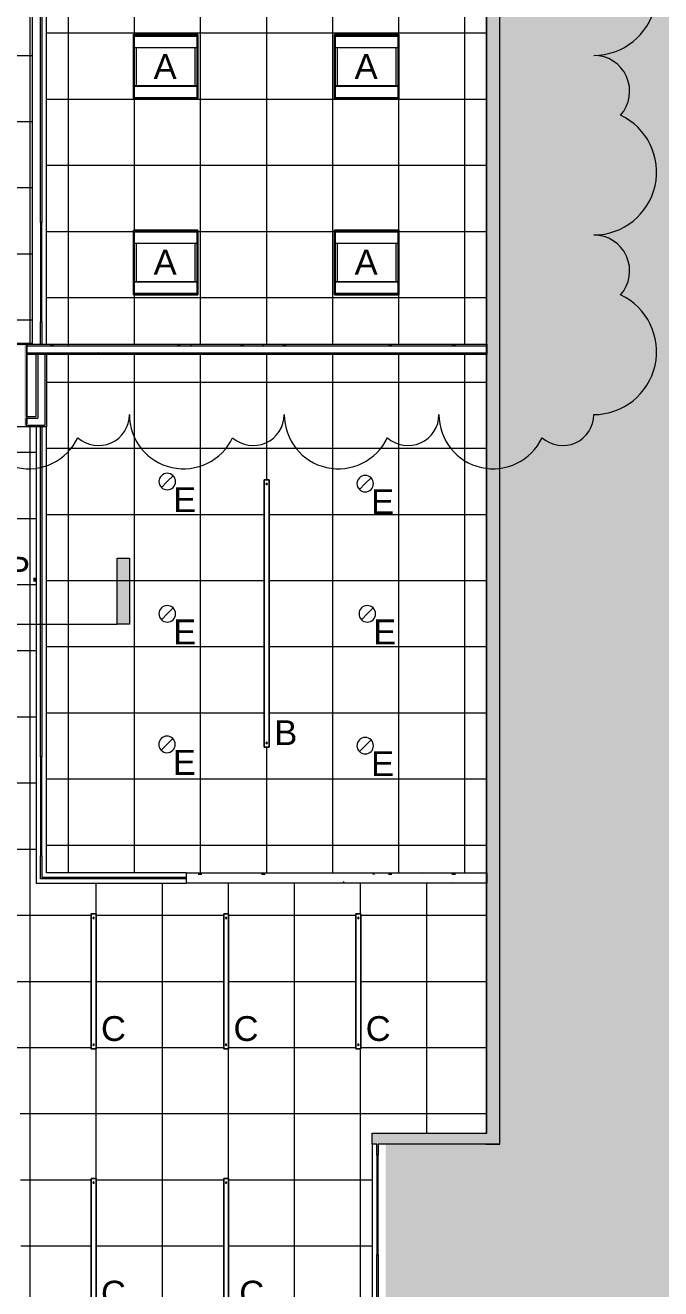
# Model space of a CAD drawing. Header units: inches. Extents: x 240 to 2111, y -1901 to 154.
# Drawn here: x 1465.5 to 1696.3, y -1210.3 to -751.8 of the extents above; entities that cross this region are included whole.
import ezdxf

# ---------------------------------------------------------------- set-up
doc = ezdxf.new("R2010")
doc.units = ezdxf.units.IN
doc.header["$MEASUREMENT"] = 0
for name, color, linetype, lineweight in [('8th floor - 800-805 background_dwg', 8, 'Continuous', 9), ('A-CLNG', 13, 'Continuous', 13), ('A-CLNG-PATT', 13, 'Continuous', 13), ('A-DETL-GENF', 92, 'Continuous', 9), ('A-WALL', 113, 'Continuous', 13), ('A-Wall-Bldg', 7, 'Continuous', 9), ('A-Wall-Exst', 7, 'Continuous', 9), ('A-WALL-PATT', 111, 'Continuous', 13), ('E-LITE-EQPM', 33, 'Continuous', 9), ('E-LITE-EQPM-IDEN', 33, 'Continuous', 9), ('G-ANNO-REVC', 71, 'Continuous', 9), ('G-ANNO-SYMB', 111, 'Continuous', 9), ('I-WALL', 2, 'Continuous', 13)]:
    doc.layers.add(name, color=color, linetype=linetype, lineweight=lineweight)
doc.styles.add('Arial', font='arial.ttf', dxfattribs={"height": 9})
doc.styles.add('Swis721 Lt BT', font='swissl.ttf', dxfattribs={"height": 9})
pattern_1 = [(0, (0, 0), (30.72, 7.68), [1.267, -21.773, 1.267, -21.773, -122.88]), (0, (0, 0), (30.72, 7.68), [-46.08, 1.267, -44.813, 1.267, -21.773, -53.76]), (0, (0, 0), (30.72, 7.68), [-115.2, 1.267, -14.093, 1.267, -37.133]), (120, (11.52, 3.84), (-22.011075, 22.7643), [1.267, -21.773, 1.267, -21.773, -122.88]), (120, (11.52, 3.84), (-22.011075, 22.7643), [-46.08, 1.267, -44.813, 1.267, -21.773, -53.76]), (120, (11.52, 3.84), (-22.011075, 22.7643), [-115.2, 1.267, -14.093, 1.267, -37.133]), (240, (15.36, 19.2), (-8.708925, -30.4443), [1.267, -21.773, 1.267, -21.773, -122.88]), (240, (15.36, 19.2), (-8.708925, -30.4443), [-46.08, 1.267, -44.813, 1.267, -21.773, -53.76]), (240, (15.36, 19.2), (-8.708925, -30.4443), [-115.2, 1.267, -14.093, 1.267, -37.133])]

# ---------------------------------------------------------------- blocks, each defined once
blk = doc.blocks.new('8th floor - 800-805 background_dwg-V1-REFLECTED CEILING PLAN')
at = {"layer": 'A-Wall-Bldg', "color": 253, "flags": 128}
blk.add_lwpolyline([(1286.68, 710.47), (1286.68, 710.8), (1315.67, 710.8), (1315.67, 710.47)], dxfattribs=at)
at = {"layer": 'A-Wall-Exst', "color": 253}
blk.add_line((729.82, 877.61), (1573.02, 877.61), dxfattribs=at)
at = {"layer": 'A-Wall-Exst', "color": 253, "flags": 128}
blk.add_lwpolyline([(1577.02, 877.49), (1577.03, 877.49), (1577.03, 882.49), (1577.02, 882.49), (726.65, 882.49)], dxfattribs=at)
at = {"layer": 'A-WALL-PATT', "color": 253, "lineweight": 9, "flags": 128}
blk.add_lwpolyline([(1577.01, 882.44), (1577.02, 882.49)], close=True, dxfattribs=at)
blk.add_lwpolyline([(1577.04, 882.49), (1577.04, 878.83), (1577.04, 877.49)], dxfattribs=at)
blk = doc.blocks.new('L-Recessed-Axis-Duo - 2 x 2-V4-REFLECTED CEILING PLAN')
at = {"layer": 'E-LITE-EQPM'}
for p, q in [((-11.7, 11.7), (-11.7, -11.7)), ((11.7, 11.7), (-11.7, 11.7)), ((-11.37, 11.26), (-11.37, 11.27)), ((-11.37, 11.14), (-11.37, 11.26)), ((-11.37, 11.14), (11.38, 11.14)), ((11.32, 11.32), (-11.32, 11.32)), ((-11.32, 11.32), (-11.32, -11.32)), ((11.32, -11.32), (11.32, 11.32)), ((11.38, 11.27), (11.38, 11.26)), ((11.38, 11.26), (11.38, 11.14)), ((11.7, -11.7), (11.7, 11.7)), ((-11.32, 7.03), (11.32, 7.03)), ((-11.32, 7.02), (11.32, 7.02)), ((-11.32, 6.85), (11.32, 6.85)), ((-10.57, 6.86), (-10.57, -6.86)), ((10.57, -6.86), (10.57, 6.86)), ((11.32, -6.85), (-11.32, -6.85)), ((-11.32, -7.02), (11.32, -7.02)), ((-11.32, -7.03), (11.32, -7.03)), ((-11.7, -11.7), (11.7, -11.7)), ((-11.37, -11.26), (-11.37, -11.14)), ((-11.37, -11.14), (11.38, -11.14)), ((-11.37, -11.27), (-11.37, -11.26)), ((-11.32, -11.32), (11.32, -11.32)), ((11.38, -11.14), (11.38, -11.26)), ((11.38, -11.26), (11.38, -11.27))]:
    blk.add_line(p, q, dxfattribs=at)
for points, knots in [([(-11.64, 11.64), (-11.65, 11.65), (-11.65, 11.65), (-11.66, 11.66), (-11.67, 11.67), (-11.68, 11.68), (-11.68, 11.68), (-11.69, 11.69), (-11.69, 11.69), (-11.7, 11.7), (-11.7, 11.7), (-11.7, 11.7), (-11.7, 11.7)], [0, 0, 0, 0, 0.166667, 0.25, 0.333333, 0.416667, 0.5, 0.583333, 0.666667, 0.75, 0.833333, 1, 1, 1, 1]), ([(11.64, 11.64), (11.65, 11.65), (11.65, 11.65), (11.66, 11.66), (11.67, 11.67), (11.68, 11.68), (11.68, 11.68), (11.69, 11.69), (11.69, 11.69), (11.7, 11.7), (11.7, 11.7), (11.7, 11.7), (11.7, 11.7)], [0, 0, 0, 0, 0.166667, 0.25, 0.333333, 0.416667, 0.5, 0.583333, 0.666667, 0.75, 0.833333, 1, 1, 1, 1]), ([(-11.7, -11.7), (-11.7, -11.7), (-11.7, -11.7), (-11.7, -11.7), (-11.69, -11.69), (-11.69, -11.69), (-11.68, -11.68), (-11.68, -11.68), (-11.67, -11.67), (-11.66, -11.66), (-11.65, -11.65), (-11.65, -11.65), (-11.64, -11.64)], [-1, -1, -1, -1, -0.833333, -0.75, -0.666667, -0.583333, -0.5, -0.416667, -0.333333, -0.25, -0.166667, 0, 0, 0, 0]), ([(11.64, -11.64), (11.65, -11.65), (11.65, -11.65), (11.66, -11.66), (11.67, -11.67), (11.68, -11.68), (11.68, -11.68), (11.69, -11.69), (11.69, -11.69), (11.7, -11.7), (11.7, -11.7), (11.7, -11.7), (11.7, -11.7)], [0, 0, 0, 0, 0.166667, 0.25, 0.333333, 0.416667, 0.5, 0.583333, 0.666667, 0.75, 0.833333, 1, 1, 1, 1])]:
    blk.add_open_spline(points, degree=3, knots=knots, dxfattribs=at)
blk = doc.blocks.new('L-Recessed Circular - Downlight - 6_-5447310-REFLECTED CEILING PLAN')
at = {"layer": 'E-LITE-EQPM'}
for q in [(-2.12, -2.12), (2.12, 2.12)]:
    blk.add_line((0, 0), q, dxfattribs=at)
for start, end in [(360, 180), (180, 360)]:
    blk.add_arc((0, 0), 3, start, end, dxfattribs=at)
blk = doc.blocks.new('L-Pendant-Axis-Sculpt-Direct_Indirect - B-5454343-REFLECTED CEILING PLAN')
at = {"layer": 'A-DETL-GENF'}
for p, q in [((-48.5, -0.875), (-48.5, 0.875)), ((-48.5, 0.875), (48.5, 0.875)), ((48.5, 0.875), (-48.5, 0.875)), ((-48.5, 0.875), (-48.5, -0.875)), ((48.5, 0.875), (48.5, -0.875)), ((48.5, -0.875), (48.5, 0.875)), ((48.5, -0.875), (-48.5, -0.875)), ((-48.5, -0.875), (48.5, -0.875))]:
    blk.add_line(p, q, dxfattribs=at)
for centre in [(-47, 0), (47, 0)]:
    blk.add_circle(centre, 0.25, dxfattribs=at)
blk = doc.blocks.new('L-Pendant-Axis-Sculpt-Direct_Indirect - SCDI-F-4-4584192-REFLECTED CEILING PLAN')
at = {"layer": 'A-DETL-GENF'}
for p, q in [((-24.5, -0.875), (-24.5, 0.875)), ((-24.5, 0.875), (24.5, 0.875)), ((24.5, 0.875), (-24.5, 0.875)), ((-24.5, 0.875), (-24.5, -0.875)), ((24.5, 0.875), (24.5, -0.875)), ((24.5, -0.875), (24.5, 0.875)), ((24.5, -0.875), (-24.5, -0.875)), ((-24.5, -0.875), (24.5, -0.875))]:
    blk.add_line(p, q, dxfattribs=at)
for centre in [(-23, 0), (23, 0)]:
    blk.add_circle(centre, 0.25, dxfattribs=at)
blk = doc.blocks.new('Drafting View - 3_32_ x 3_8_-334918-REFLECTED CEILING PLAN')
at = {"layer": 'G-ANNO-SYMB'}
blk.add_hatch(color=256, dxfattribs=at).paths.add_polyline_path([(0, 0.2495), (0, 0), (-0.0469, 0), (-0.0469, 0.2495)], flags=0)
for p, q in [((0, 0.2495), (-0.0469, 0.2495)), ((-0.0469, 0.2495), (-0.0469, 0)), ((0, 0), (0, 0.2495)), ((-0.0469, 0), (0, 0))]:
    blk.add_line(p, q, dxfattribs=at)
blk = doc.blocks.new('Family - ___-5543082-REFLECTED CEILING PLAN')
at = {"layer": 'G-ANNO-REVC'}
for centre, radius, start, end in [((1672.01, -739.92), 22.81, 270, 64.7912), ((1672.01, -775.76), 13.03, 318.1897, 90), ((1672.01, -805.09), 22.81, 270, 64.7912), ((1672.01, -840.94), 13.03, 318.1897, 90), ((1672.01, -870.27), 22.81, 270, 64.7912), ((1466.83, -893.08), 19.67, 180, 334.7912), ((1492.13, -893.08), 11.24, 228.1897, 0), ((1523.04, -893.08), 19.67, 180, 334.7912), ((1548.34, -893.08), 11.24, 228.1897, 0), ((1579.26, -893.08), 19.67, 180, 334.7912), ((1604.55, -893.08), 11.24, 228.1897, 0), ((1635.47, -893.08), 19.67, 180, 334.7912), ((1660.76, -893.08), 11.24, 228.1897, 0)]:
    blk.add_arc(centre, radius, start, end, dxfattribs=at)

msp = doc.modelspace()

# ---------------------------------------------------------------- hatches: boundary and pattern name
at = {"layer": 'A-CLNG-PATT'}
h = msp.add_hatch(dxfattribs=at)
h.set_pattern_fill('FP_10', color=256, style=0, pattern_type=2)
h.set_pattern_definition([(90, (1299.315, -690.752), (24, -1e-15), []), (0, (1299.315, -690.752), (0, -24), [])])
h.paths.add_polyline_path([(1591.5, -1234.44), (1591.5, -1153.84), (1633.19, -1153.84), (1633.19, -1063.11), (1469.5, -1063.11), (1469.5, -897.51), (1441.85, -897.51), (1441.85, -867.26), (1468.01, -867.26), (1468.01, -320.96), (1481.61, -287.28), (1421.48, -262.99), (1393.75, -331.7), (1394.39, -332.64), (1415.42, -318.45), (1431.65, -342.51), (1407.43, -358.46), (1393.31, -337.59), (1393.23, -337.64), (1392.04, -335.88), (1363.43, -406.73), (1209.25, -344.49), (1209.22, -344.56), (959.05, -243.48), (850.6, -511.9), (922.08, -617.93), (961.9, -591.09), (1159.1, -883.6), (1340.11, -764.42), (1394.66, -847.26), (1394.34, -847.47), (1394.37, -1133.54), (1463.68, -1133.54), (1463.68, -1151.74), (1463.87, -1151.74), (1463.87, -1187.99), (1463.99, -1187.99), (1463.99, -1234.44), (1539.37, -1234.44)], flags=0)
h.paths.add_polyline_path([(1491.24, -1219.25), (1489.49, -1219.25), (1489.49, -1170.25), (1491.24, -1170.25), (1491.24, -1217.06)], flags=0)
h.paths.add_polyline_path([(1537.62, -1219.25), (1537.62, -1170.25), (1539.37, -1170.25), (1539.37, -1219.25)], flags=0)
h.paths.add_polyline_path([(1489.49, -1123.25), (1489.49, -1074.25), (1491.24, -1074.25), (1491.24, -1123.25)], flags=0)
h.paths.add_polyline_path([(1539.37, -1123.25), (1537.62, -1123.25), (1537.62, -1074.25), (1539.37, -1074.25), (1539.37, -1115.08)], flags=0)
h.paths.add_polyline_path([(1587.37, -1123.25), (1585.62, -1123.25), (1585.62, -1074.25), (1587.37, -1074.25)], flags=0)
h.paths.add_polyline_path([(1438.34, -1121.95), (1419.66, -1121.95), (1419.66, -1098.54), (1443.06, -1098.54), (1443.06, -1121.95)], flags=0)
h.paths.add_polyline_path([(1443.06, -1025.95), (1419.66, -1025.95), (1419.66, -1002.54), (1443.06, -1002.54), (1443.06, -1024.99)], flags=0)
h.paths.add_polyline_path([(1443.06, -930.2), (1419.66, -930.2), (1419.66, -906.79), (1443.06, -906.79), (1443.06, -926.73)], flags=0)
h.paths.add_polyline_path([(1438.34, -834.1), (1419.66, -834.1), (1419.66, -810.69), (1443.06, -810.69), (1443.06, -834.1), (1441.85, -834.1)], flags=0)
h.paths.add_polyline_path([(1204.45, -810.4), (1203.82, -810.4), (1203.82, -786.99), (1227.22, -786.99), (1227.22, -810.4), (1211.75, -810.4)], flags=0)
h.paths.add_polyline_path([(1154.95, -810.4), (1131.55, -810.4), (1131.55, -786.99), (1154.95, -786.99), (1154.95, -808.82)], flags=0)
h.paths.add_polyline_path([(1192.78, -768.9), (1183.37, -754.94), (1183.63, -754.76), (1171.33, -736.52), (1189.57, -724.22), (1201.87, -742.46), (1202.13, -742.29), (1209.45, -753.14), (1241.84, -731.3), (1237.87, -725.43), (1380.17, -629.48), (1364.52, -606.26), (1387.32, -590.88), (1408.86, -622.83), (1386.06, -638.2), (1386.23, -638.46), (1192.95, -768.78)], flags=0)
h.paths.add_polyline_path([(1193.8, -763.69), (1206.34, -755.24), (1199.02, -744.38), (1186.48, -752.84), (1193.64, -763.46)], flags=0)
h.paths.add_polyline_path([(1275.64, -762.21), (1275.64, -738.81), (1299.04, -738.81), (1299.04, -762.21), (1277.54, -762.21)], flags=0)
h.paths.add_polyline_path([(1083.51, -738.91), (1083.51, -715.51), (1106.91, -715.51), (1106.91, -738.91), (1087.5, -738.91)], flags=0)
h.paths.add_polyline_path([(1419.66, -738.22), (1419.66, -714.82), (1443.06, -714.82), (1443.06, -738.22), (1423.72, -738.22)], flags=0)
h.paths.add_polyline_path([(1244.43, -729.55), (1384.14, -635.35), (1382.27, -632.59), (1242.56, -726.79)], flags=0)
h.paths.add_polyline_path([(1347.64, -715.12), (1347.64, -691.71), (1371.04, -691.71), (1371.04, -715.12), (1350.63, -715.12)], flags=0)
h.paths.add_polyline_path([(1233.68, -690.19), (1227.01, -690.19), (1227.01, -666.79), (1250.41, -666.79), (1250.41, -690.19), (1240.99, -690.19)], flags=0)
h.paths.add_polyline_path([(1160.59, -666.86), (1156.25, -666.86), (1156.25, -643.46), (1179.65, -643.46), (1179.65, -666.86), (1167.9, -666.86)], flags=0)
h.paths.add_polyline_path([(1036.33, -666.66), (1035.51, -666.66), (1035.51, -643.25), (1058.91, -643.25), (1058.91, -666.66), (1043.64, -666.66)], flags=0)
h.paths.add_polyline_path([(1114.48, -652.42), (1090.74, -617.22), (1108.98, -604.92), (1109.55, -605.76), (1295.39, -480.45), (1294.76, -479.51), (1313, -467.21), (1313.63, -468.15), (1313.71, -468.1), (1336.87, -502.46), (1114.48, -652.42)], flags=0)
h.paths.add_polyline_path([(1419.66, -642.67), (1419.66, -619.27), (1443.06, -619.27), (1443.06, -642.67), (1423.72, -642.67)], flags=0)
h.paths.add_polyline_path([(1323.31, -642.19), (1299.91, -642.19), (1299.91, -618.79), (1323.31, -618.79), (1323.31, -639.82)], flags=0)
h.paths.add_polyline_path([(1227.91, -619.67), (1227.91, -596.27), (1251.31, -596.27), (1251.31, -619.67), (1233.68, -619.67)], flags=0)
h.paths.add_polyline_path([(1373.27, -613.65), (1390.89, -601.77), (1386.47, -595.22), (1368.86, -607.1), (1373.13, -613.44)], flags=0)
h.paths.add_polyline_path([(1306.77, -571.12), (1299.91, -571.12), (1299.91, -547.72), (1323.31, -547.72), (1323.31, -571.12), (1314.08, -571.12)], flags=0)
h.paths.add_polyline_path([(961.9, -547.39), (939.58, -547.39), (939.58, -523.99), (962.99, -523.99), (962.99, -547.39)], flags=0)
h.paths.add_polyline_path([(1438.34, -546.6), (1419.66, -546.6), (1419.66, -523.2), (1443.06, -523.2), (1443.06, -546.6)], flags=0)
h.paths.add_polyline_path([(1145.97, -546.42), (1131.58, -546.39), (1131.58, -523.02), (1154.99, -523.02), (1154.99, -546.42), (1153.28, -546.42)], flags=0)
h.paths.add_polyline_path([(1059.06, -546.39), (1035.66, -546.39), (1035.66, -522.99), (1059.06, -523.02), (1059.06, -545.49)], flags=0)
h.paths.add_polyline_path([(936.14, -506.49), (914.14, -506.49), (914.14, -484.49), (936.14, -484.49)], flags=0)
h.paths.add_polyline_path([(939.58, -451.39), (939.58, -427.99), (962.99, -427.99), (962.99, -451.39), (941.31, -451.39)], flags=0)
h.paths.add_polyline_path([(1138.66, -451.39), (1131.58, -451.39), (1131.58, -427.99), (1154.99, -427.99), (1154.99, -451.39), (1145.97, -451.39)], flags=0)
h.paths.add_polyline_path([(1328.7, -451.39), (1323.58, -451.39), (1323.58, -427.99), (1346.99, -427.99), (1346.99, -451.39), (1336.01, -451.39)], flags=0)
h.paths.add_polyline_path([(1058.26, -450.39), (1035.66, -450.39), (1035.66, -426.99), (1059.06, -426.99), (1059.06, -450.39)], flags=0)
h.paths.add_polyline_path([(1240.99, -450.39), (1227.66, -450.39), (1227.66, -426.99), (1251.06, -426.99), (1251.06, -450.39), (1248.3, -450.39)], flags=0)
h.paths.add_polyline_path([(1419.66, -450.39), (1419.66, -426.99), (1443.06, -426.99), (1443.06, -450.39), (1423.72, -450.39)], flags=0)
h.paths.add_polyline_path([(1419.66, -378.53), (1419.66, -355.13), (1443.06, -355.13), (1443.06, -378.53), (1423.72, -378.53)], flags=0)
h.paths.add_polyline_path([(941.31, -355.39), (939.58, -355.39), (939.58, -331.99), (962.99, -331.99), (962.99, -355.39), (948.62, -355.39)], flags=0)
h.paths.add_polyline_path([(1145.97, -354.42), (1131.58, -354.39), (1131.58, -331.02), (1154.99, -331.02), (1154.99, -354.42), (1153.28, -354.42)], flags=0)
h.paths.add_polyline_path([(1035.66, -354.39), (1035.66, -330.99), (1059.06, -331.02), (1059.06, -354.39), (1036.33, -354.39)], flags=0)
h = msp.add_hatch(dxfattribs=at)
h.set_pattern_fill('FP_12', color=256, style=0, pattern_type=2)
h.set_pattern_definition([(0, (1553.212, -802.606), (0, -24), []), (270, (1553.212, -802.606), (-24, -1e-15), [])])
h.paths.add_polyline_path([(1473.24, -867.51), (1633.19, -867.51), (1633.19, -737.66), (1473.24, -737.66), (1473.24, -863.84)], flags=0)
h.paths.add_polyline_path([(1584.52, -849.58), (1577.8, -849.58), (1577.8, -826.18), (1601.2, -826.18), (1601.2, -849.58), (1591.83, -849.58)], flags=0)
h.paths.add_polyline_path([(1518.74, -849.58), (1504.8, -849.58), (1504.8, -826.18), (1528.2, -826.18), (1528.2, -849.58), (1526.05, -849.58)], flags=0)
h.paths.add_polyline_path([(1504.8, -778.58), (1504.8, -755.18), (1528.2, -755.18), (1528.2, -778.58), (1511.43, -778.58)], flags=0)
h.paths.add_polyline_path([(1601.2, -778.58), (1577.8, -778.58), (1577.8, -755.18), (1601.2, -755.18), (1601.2, -777.38)], flags=0)
h = msp.add_hatch(dxfattribs=at)
h.set_pattern_fill('FP_11', color=256, style=0, pattern_type=2)
h.set_pattern_definition([(90, (1553.212, -977.306), (24, -1e-15), []), (0, (1553.212, -977.306), (0, -24), [])])
h.paths.add_polyline_path([(1514.11, -1059.36), (1633.19, -1059.36), (1633.19, -871.26), (1473.24, -871.26), (1473.24, -1059.36)], flags=0)
h.paths.add_polyline_path([(1589, -1016.23), (1588.22, -1016.13), (1587.5, -1015.83), (1586.88, -1015.35), (1586.4, -1014.73), (1586.1, -1014.01), (1586, -1013.23), (1586.1, -1012.45), (1586.4, -1011.73), (1586.88, -1011.11), (1587.63, -1010.58), (1588.22, -1010.33), (1589, -1010.23), (1589.78, -1010.33), (1590.53, -1010.65), (1591.12, -1011.11), (1591.6, -1011.73), (1591.9, -1012.45), (1592, -1013.23), (1591.9, -1014.01), (1591.6, -1014.73), (1591.12, -1015.35), (1590.5, -1015.83), (1589.78, -1016.13)], flags=0)
h.paths.add_polyline_path([(1517, -1015.76), (1516.22, -1015.65), (1515.5, -1015.35), (1514.88, -1014.88), (1514.4, -1014.26), (1514.1, -1013.5), (1514, -1012.76), (1514.11, -1011.96), (1514.4, -1011.26), (1514.88, -1010.64), (1515.5, -1010.16), (1516.22, -1009.86), (1517.11, -1009.77), (1517.89, -1009.91), (1518.61, -1010.24), (1519.12, -1010.64), (1519.6, -1011.26), (1519.9, -1011.98), (1520, -1012.76), (1519.9, -1013.53), (1519.6, -1014.26), (1519.12, -1014.88), (1518.5, -1015.35), (1517.78, -1015.65)], flags=0)
h.paths.add_polyline_path([(1554.09, -1013.73), (1552.34, -1013.73), (1552.34, -916.73), (1554.09, -916.73), (1554.09, -1013.38)], flags=0)
h.paths.add_polyline_path([(1517.11, -968.38), (1516.22, -968.23), (1515.5, -967.89), (1514.99, -967.5), (1514.51, -966.88), (1514.2, -966.03), (1514.11, -965.38), (1514.21, -964.61), (1514.51, -963.88), (1514.99, -963.26), (1515.61, -962.78), (1516.33, -962.48), (1517.11, -962.38), (1517.89, -962.48), (1518.61, -962.78), (1519.23, -963.26), (1519.71, -963.88), (1520.01, -964.61), (1520.11, -965.38), (1520.01, -966.16), (1519.71, -966.88), (1519.23, -967.5), (1518.61, -967.98), (1517.89, -968.28)], flags=0)
h.paths.add_polyline_path([(1589.75, -968.38), (1588.97, -968.28), (1588.22, -967.96), (1587.63, -967.5), (1587.15, -966.88), (1586.84, -966.03), (1586.75, -965.38), (1586.85, -964.61), (1587.15, -963.88), (1587.63, -963.26), (1588.25, -962.78), (1589, -962.48), (1589.75, -962.38), (1590.53, -962.48), (1591.25, -962.78), (1591.9, -963.29), (1592.35, -963.88), (1592.65, -964.61), (1592.75, -965.38), (1592.65, -966.16), (1592.35, -966.88), (1591.87, -967.5), (1591.12, -968.03), (1590.53, -968.28)], flags=0)
h.paths.add_polyline_path([(1589, -921.13), (1588.22, -921.03), (1587.5, -920.73), (1586.88, -920.25), (1586.4, -919.63), (1586.1, -918.88), (1586, -918.13), (1586.1, -917.36), (1586.4, -916.63), (1586.88, -916.01), (1587.5, -915.53), (1588.22, -915.23), (1589, -915.13), (1589.78, -915.23), (1590.5, -915.53), (1591.12, -916.01), (1591.6, -916.63), (1591.9, -917.36), (1592, -918.13), (1591.9, -918.91), (1591.6, -919.63), (1591.12, -920.25), (1590.5, -920.73), (1589.75, -921.03)], flags=0)
h.paths.add_polyline_path([(1517.11, -920.38), (1516.33, -920.28), (1515.61, -919.98), (1514.99, -919.5), (1514.51, -918.88), (1514.21, -918.16), (1514.11, -917.38), (1514.21, -916.61), (1514.51, -915.88), (1514.99, -915.26), (1515.61, -914.78), (1516.33, -914.48), (1517.11, -914.38), (1517.89, -914.48), (1518.61, -914.78), (1519.23, -915.26), (1519.76, -916.01), (1520.01, -916.61), (1520.11, -917.38), (1520.01, -918.16), (1519.69, -918.91), (1519.23, -919.5), (1518.61, -919.98), (1517.89, -920.28)], flags=0)
at = {"layer": 'A-DETL-GENF'}
h = msp.add_hatch(color=254, dxfattribs=at)
h.paths.add_polyline_path([(803.81, -1901.45), (2110.78, -1901.45), (2110.78, -176.86), (2008.52, -429.97), (1892.39, -383.05), (1892.39, -747.55), (1888.89, -747.55), (1888.89, -489.42), (1881.89, -489.42), (1881.89, -485.92), (1888.89, -485.92), (1888.89, -381.64), (1871.3, -374.53), (1913.44, -270.22), (1928.64, -276.36), (1927.33, -279.61), (1915.37, -274.78), (1875.85, -372.6), (2006.58, -425.41), (2068.3, -272.67), (1992.86, -242.19), (1970.67, -297.12), (1964.41, -294.59), (1965.72, -291.35), (1968.74, -292.56), (1989.62, -240.88), (1981.97, -237.79), (1983.28, -234.55), (2069.61, -269.42), (2110.78, -167.52), (2110.78, 42.18), (1940.83, 110.88), (1553.94, 110.88), (1494.21, -36.95), (1610.28, -83.84), (1608.97, -87.09), (1480.15, -35.04), (1481.46, -31.8), (1490.97, -35.64), (1550.16, 110.88), (1346.5, 110.88), (1315.87, 35.15), (1393.31, 3.82), (1393.43, 4.11), (1413.83, -4.13), (1413.74, -4.44), (1444.38, -16.81), (1443.06, -20.06), (1412.41, -7.67), (1405.58, -24.53), (1385.19, -16.29), (1392, 0.57), (1294.39, 40.06), (1295.7, 43.3), (1312.62, 36.46), (1342.72, 110.88), (1145.86, 110.88), (1150.94, 108.82), (1148.52, 102.84), (1258.62, 58.3), (1257.31, 55.06), (1147.2, 99.6), (1139.52, 80.6), (1115.51, 90.32), (1123.83, 110.88), (631.53, 110.88), (624.73, 94.03), (792.9, 26), (797.01, 36.17), (959.52, -29.48), (958.26, -32.61), (992.67, -46.53), (990.79, -51.16), (827.72, 14.8), (792.13, -73.28), (994.81, -155.26), (1030.43, -67.2), (1027.87, -66.16), (1029.75, -61.53), (1058.18, -73.03), (1056.3, -77.66), (1037.85, -70.2), (1002.22, -158.26), (1015.08, -163.45), (1018.42, -155.21), (1038.81, -163.45), (1030.57, -183.85), (1010.17, -175.6), (1010.93, -173.71), (998.08, -168.51), (976.49, -221.88), (1215.66, -318.63), (1265.23, -195.93), (1222.67, -178.72), (1234.41, -149.71), (1093.38, -92.66), (1095.26, -88.03), (1283.56, -164.2), (1281.68, -168.83), (1280.66, -168.42), (1244.39, -258.21), (1281.37, -273.17), (1285.4, -263.21), (1305.79, -271.45), (1298.33, -289.91), (1307.84, -293.76), (1347.55, -195.48), (1318.76, -183.83), (1320.64, -179.2), (1352.67, -192.15), (1350.78, -196.82), (1494.45, -254.87), (1496.31, -250.28), (1637.87, -307.47), (1637.86, -1157.84), (1596.49, -1157.84), (1596.49, -1238.44), (1393.68, -1238.48), (1390.34, -1246.85), (1390.34, -1238.44), (1388.86, -1238.44), (1388.86, -855.25), (1285.16, -925.18), (1265.15, -975.36), (1229.33, -960.88), (1199.86, -980.75), (1179.39, -995), (1206.13, -1033.42), (1190.34, -1072.48), (1093.05, -928.2), (1092.62, -927.66), (1092.08, -927.23), (1091.46, -926.93), (1090.79, -926.79), (1090.1, -926.8), (1089.43, -926.97), (1088.82, -927.28), (1040.99, -959.53), (1028.72, -950.31), (1016.73, -940.73), (1005.04, -930.78), (993.65, -920.48), (982.58, -909.85), (971.84, -898.88), (961.44, -887.59), (951.38, -876), (941.31, -863.63), (932.34, -851.92), (923.37, -839.46), (914.79, -826.73), (906.6, -813.75), (898.8, -800.52), (891.41, -787.07), (884.43, -773.4), (877.86, -759.52), (871.72, -745.45), (866.01, -731.2), (860.73, -716.79), (855.89, -702.22), (851.5, -687.51), (847.55, -672.68), (895.3, -640.47), (895.87, -640), (896.35, -639.3), (896.59, -638.72), (896.69, -637.99), (896.59, -637.19), (896.31, -636.49), (811.28, -510.38), (305.2, -510.38), (305.2, -339.24), (300.95, -339.24), (300.95, -335.74), (343.64, -335.74), (357.87, -300.53), (351.67, -298.02), (362.17, -272.03), (368.37, -274.53), (394.33, -210.29), (355.22, -194.49), (356.53, -191.24), (362.31, -193.57), (381.76, -145.42), (375.99, -143.08), (377.3, -139.84), (416.41, -155.63), (461.67, -43.6), (434.32, -32.55), (437.22, -25.37), (440.47, -26.68), (438.87, -30.62), (552.11, -76.36), (596.87, 34.43), (483.64, 80.18), (475.59, 60.26), (481.6, 57.83), (472.61, 35.57), (466.6, 38), (455.45, 10.41), (452.21, 11.72), (463.35, 39.31), (450.36, 44.57), (459.35, 66.82), (472.35, 61.57), (481.71, 84.74), (598.18, 37.68), (627.76, 110.88), (239.63, 110.88), (239.63, -1901.45), (801.64, -1901.45)], flags=0)
h.paths.add_polyline_path([(1701.73, -747.55), (1698.23, -747.55), (1698.23, -470.21), (1701.73, -470.21), (1701.73, -485.92), (1841.89, -485.96), (1841.89, -489.42), (1701.73, -489.42), (1701.73, -643.75)], flags=0)
h.paths.add_polyline_path([(713.83, -737.92), (688.79, -727.81), (695.59, -710.99), (720.62, -721.11), (713.97, -737.56)], flags=0)
h.paths.add_polyline_path([(473.33, -647.04), (451.84, -638.35), (460.83, -616.1), (482.32, -624.78), (474.65, -643.75)], flags=0)
h.paths.add_polyline_path([(1727.98, -601.81), (1727.98, -579.81), (1749.98, -579.81), (1749.98, -601.81)], flags=0)
h.paths.add_polyline_path([(1698.23, -430.21), (1698.23, -265.39), (1114.16, -29.41), (1115.47, -26.16), (1601.7, -222.61), (1623.43, -168.83), (1632.93, -172.67), (1631.62, -175.92), (1625.36, -173.39), (1604.94, -223.92), (1643.89, -239.65), (1664.3, -189.12), (1657.58, -186.41), (1658.89, -183.16), (1704.64, -201.65), (1703.33, -204.89), (1667.55, -190.43), (1647.13, -240.97), (1726.79, -273.15), (1747.21, -222.62), (1740.42, -219.88), (1741.73, -216.63), (1748.52, -219.37), (1753.92, -206.01), (1796.89, -223.37), (1795.58, -226.62), (1755.86, -210.57), (1728.95, -277.16), (1728.95, -289.53), (1751.97, -289.53), (1751.97, -322.54), (1827.01, -352.86), (1866.45, -255.25), (1828.92, -240.09), (1830.23, -236.84), (1871.01, -253.32), (1828.95, -357.42), (1725.45, -315.6), (1725.45, -276.38), (1701.73, -266.8), (1701.73, -430.21)], flags=0)
h.paths.add_polyline_path([(1207.25, -339.45), (1214.16, -322.33), (967.57, -222.58), (990.66, -165.51), (987.76, -164.34), (967.89, -213.52), (918.74, -193.69), (908.6, -218.78), (1186.4, -331.02)], flags=0)
h.paths.add_polyline_path([(260.95, -339.24), (242.95, -339.24), (242.95, -335.74), (260.95, -335.74)], flags=0)
h.paths.add_polyline_path([(1749.97, -321.73), (1749.97, -315.53), (1734.61, -315.53), (1749.25, -321.44)], flags=0)
h.paths.add_polyline_path([(1747.21, -291.81), (1749.97, -291.81), (1749.97, -291.53), (1728.95, -291.53), (1728.95, -291.81), (1746.66, -291.81)], flags=0)
h.paths.add_polyline_path([(1277.93, -281.67), (1279.87, -276.88), (1242.89, -261.92), (1240.94, -266.73), (1277.15, -281.36)], flags=0)
h.paths.add_polyline_path([(1944.88, -222.81), (1929.12, -216.44), (1930.43, -213.19), (1935.63, -215.29), (1987.54, -86.83), (1990.78, -88.14), (1938.88, -216.61), (1946.19, -219.56)], flags=0)
h.paths.add_polyline_path([(395.64, -207.04), (399.56, -197.32), (372.21, -186.27), (384.55, -155.73), (411.9, -166.77), (415.05, -158.87), (385.01, -146.73), (365.55, -194.89), (394.33, -206.51)], flags=0)
h.paths.add_polyline_path([(965.12, -207.01), (983.12, -162.46), (938.64, -144.47), (920.62, -189.03), (963.25, -206.26)], flags=0)
h.paths.add_polyline_path([(1892.03, -201.45), (1723.86, -133.48), (1725.16, -130.26), (1802.23, -161.39), (1864.13, -8.18), (1867.37, -9.49), (1805.47, -162.71), (1893.34, -198.21)], flags=0)
h.paths.add_polyline_path([(400.31, -195.47), (401.16, -193.37), (378.91, -184.37), (387.9, -162.12), (410.15, -171.11), (411.15, -168.63), (385.66, -158.33), (374.81, -185.17), (399.56, -195.17)], flags=0)
h.paths.add_polyline_path([(1266.54, -192.69), (1276.95, -166.92), (1237.65, -151.02), (1227.23, -176.79), (1265.23, -192.16)], flags=0)
h.paths.add_polyline_path([(1012.81, -169.08), (1013.2, -168.1), (1000.35, -162.9), (999.95, -163.88), (1011.41, -168.51)], flags=0)
h.paths.add_polyline_path([(992.54, -160.88), (992.93, -159.9), (940.89, -138.85), (940.52, -139.83), (983.12, -157.07)], flags=0)
h.paths.add_polyline_path([(1672.33, -132.53), (1651.93, -124.29), (1658.82, -107.23), (1646.06, -102.07), (1647.37, -98.83), (1660.13, -103.99), (1660.17, -103.89), (1668.75, -107.36), (1720.61, 21.02), (1710.42, 25.14), (1720.16, 49.25), (1744.26, 39.51), (1734.52, 15.4), (1723.86, 19.71), (1671.99, -108.67), (1680.57, -112.13), (1680.57, -112.24), (1688.07, -115.27), (1686.76, -118.52), (1679.22, -115.47), (1673.24, -130.26)], flags=0)
h.paths.add_polyline_path([(2000.45, -89.89), (1980.05, -81.64), (1988.29, -61.24), (2008.69, -69.49), (2003.33, -82.75)], flags=0)
h.paths.add_polyline_path([(1077.07, -14.42), (1072.05, -12.39), (1073.36, -9.15), (1078.38, -11.18)], flags=0)
h.paths.add_polyline_path([(1138.42, 83.21), (1138.49, 83.38), (1118.18, 91.59), (1118.11, 91.42), (1137.99, 83.38)], flags=0)
h.paths.add_polyline_path([(1146.74, 103.78), (1148.33, 107.72), (1140.52, 110.88), (1129.18, 110.88), (1138.49, 107.11)], flags=0)
at = {"layer": 'A-WALL-PATT', "lineweight": 9}
for points in [[(1637.81, -1153.84), (1637.81, -307.6), (1633.19, -305.73), (1633.19, -1153.84)], [(1628.59, -1157.84), (1637.81, -1157.84), (1637.81, -1153.84), (1591.5, -1153.84), (1591.5, -1157.84), (1616.69, -1157.84)]]:
    msp.add_hatch(color=7, dxfattribs=at).paths.add_polyline_path(points, flags=0)
at = {"layer": 'A-WALL-PATT'}
msp.add_hatch(color=250, dxfattribs=at).paths.add_polyline_path([(1442.47, -897.51), (1442.47, -868.13), (1465.22, -868.13), (1465.22, -897.51), (1465.85, -897.51), (1465.85, -867.51), (1441.85, -867.51), (1441.85, -897.51)], flags=0)
at = {"layer": 'A-WALL-PATT', "lineweight": 9}
h = msp.add_hatch(dxfattribs=at)
h.set_pattern_fill('FP_2', color=256, style=0, pattern_type=2)
h.set_pattern_definition(pattern_1)
h.paths.add_polyline_path([(1633.19, -868.13), (1633.19, -867.51), (1466.17, -867.51), (1466.17, -868.13), (1631.73, -868.13)], flags=0)
h = msp.add_hatch(dxfattribs=at)
h.set_pattern_fill('FP_2', color=256, style=0, pattern_type=2)
h.set_pattern_definition(pattern_1)
h.paths.add_polyline_path([(1496.81, -871.26), (1633.19, -871.26), (1633.18, -870.63), (1466.17, -870.63), (1466.17, -871.26), (1482.19, -871.26)], flags=0)
h = msp.add_hatch(dxfattribs=at)
h.set_pattern_fill('FP_2', color=256, style=0, pattern_type=2)
h.set_pattern_definition(pattern_1)
h.paths.add_polyline_path([(1587.5, -1059.98), (1633.19, -1059.98), (1633.19, -1059.36), (1524.11, -1059.36), (1524.11, -1059.98), (1526.05, -1059.98)], flags=0)
h = msp.add_hatch(dxfattribs=at)
h.set_pattern_fill('FP_2', color=256, style=0, pattern_type=2)
h.set_pattern_definition(pattern_1)
h.paths.add_polyline_path([(1524.11, -1063.11), (1633.19, -1063.11), (1633.16, -1062.48), (1524.11, -1062.48)], flags=0)
h = msp.add_hatch(color=7, dxfattribs=at)
h.paths.add_polyline_path([(1593.75, -1234.44), (1593.75, -1197.84), (1593.25, -1197.84), (1593.25, -1234.44)], flags=0)
h.paths.add_polyline_path([(1593.75, -1161.84), (1593.75, -1157.84), (1593.25, -1157.84), (1593.25, -1161.84)], flags=0)

# ---------------------------------------------------------------- linework, layer by layer
at = {"layer": 'A-CLNG'}
for p, q in [((1468.01, -320.96), (1468.01, -867.26)), ((1473.24, -867.51), (1473.24, -737.66)), ((1528.2, -755.18), (1504.8, -755.18)), ((1504.8, -755.18), (1504.8, -778.58)), ((1528.2, -778.58), (1528.2, -755.18)), ((1601.2, -755.18), (1577.8, -755.18)), ((1577.8, -755.18), (1577.8, -778.58)), ((1601.2, -778.58), (1601.2, -755.18)), ((1504.8, -778.58), (1528.2, -778.58)), ((1577.8, -778.58), (1601.2, -778.58)), ((1528.2, -826.18), (1504.8, -826.18)), ((1504.8, -826.18), (1504.8, -849.58)), ((1528.2, -849.58), (1528.2, -826.18)), ((1601.2, -826.18), (1577.8, -826.18)), ((1577.8, -826.18), (1577.8, -849.58)), ((1601.2, -849.58), (1601.2, -826.18)), ((1504.8, -849.58), (1528.2, -849.58)), ((1577.8, -849.58), (1601.2, -849.58)), ((1468.01, -867.26), (1441.85, -867.26)), ((1469.5, -897.51), (1469.5, -1063.11)), ((1473.24, -1059.36), (1473.24, -897.51)), ((1469.5, -1063.11), (1524.11, -1063.11)), ((1524.11, -1059.36), (1473.24, -1059.36)), ((1591.5, -1157.84), (1591.5, -1234.44))]:
    msp.add_line(p, q, dxfattribs=at)
for centre, start, end in [((1517.11, -917.38), 0, 180), ((1589, -918.13), 0, 180), ((1517.11, -917.38), 180, 0), ((1589, -918.13), 180, 0), ((1517.11, -965.38), 0, 180), ((1589.75, -965.38), 0, 180), ((1517.11, -965.38), 180, 0), ((1589.75, -965.38), 180, 0), ((1517, -1012.76), 0, 180), ((1517, -1012.76), 180, 0), ((1589, -1013.23), 0, 180), ((1589, -1013.23), 180, 0)]:
    msp.add_arc(centre, 3, start, end, dxfattribs=at)
at = {"layer": 'A-WALL', "color": 8, "lineweight": 20}
for p, q in [((1637.81, -307.6), (1637.81, -1153.84)), ((1633.19, -867.51), (1633.19, -737.66)), ((1441.85, -867.51), (1465.85, -867.51)), ((1465.85, -867.51), (1465.85, -893.76)), ((1633.19, -1059.36), (1633.19, -871.26)), ((1465.85, -897.51), (1441.85, -897.51)), ((1633.19, -1153.84), (1633.19, -1063.11))]:
    msp.add_line(p, q, dxfattribs=at)
at = {"layer": 'A-WALL'}
for p, q in [((1466.17, -868.13), (1633.19, -868.13)), ((1466.17, -870.63), (1633.19, -870.63)), ((1470.11, -870.63), (1470.11, -894.38)), ((1471.11, -867.51), (1471.61, -867.51)), ((1472.61, -870.63), (1472.61, -896.88)), ((1633.19, -867.51), (1633.19, -871.26)), ((1465.85, -894.38), (1470.11, -894.38)), ((1465.85, -896.88), (1472.61, -896.88)), ((1524.11, -1059.36), (1633.19, -1059.36)), ((1524.11, -1063.11), (1524.11, -1059.36)), ((1633.19, -1063.11), (1524.11, -1063.11)), ((1633.19, -1059.36), (1633.19, -1063.11))]:
    msp.add_line(p, q, dxfattribs=at)
at = {"layer": 'A-WALL', "lineweight": 9}
msp.add_line((1465.85, -894.38), (1465.85, -896.88), dxfattribs=at)
at = {"layer": 'G-ANNO-SYMB'}
msp.add_line((1454.74, -969.1), (1498.87, -969.1), dxfattribs=at)
at = {"layer": 'I-WALL'}
for p, q in [((1471.11, -823.38), (1471.11, -647.99)), ((1471.61, -737.66), (1471.61, -823.38)), ((1471.61, -823.38), (1471.11, -823.38)), ((1471.11, -867.51), (1471.11, -859.38)), ((1471.11, -859.38), (1471.61, -859.38)), ((1471.61, -859.38), (1471.61, -867.51)), ((1466.17, -871.26), (1466.17, -867.51)), ((1466.17, -867.51), (1471.11, -867.51)), ((1471.61, -867.51), (1633.19, -867.51)), ((1633.19, -871.26), (1466.17, -871.26)), ((1469.49, -893.76), (1469.49, -871.26)), ((1473.24, -871.26), (1473.24, -897.51)), ((1465.85, -893.76), (1469.49, -893.76)), ((1473.24, -897.51), (1465.85, -897.51)), ((1471.11, -1017.23), (1471.11, -897.51)), ((1471.61, -897.51), (1471.61, -1017.23)), ((1471.61, -1017.23), (1471.11, -1017.23)), ((1471.11, -1061.48), (1471.11, -1053.23)), ((1471.11, -1053.23), (1471.61, -1053.23)), ((1471.61, -1053.23), (1471.61, -1060.98)), ((1471.61, -1061.48), (1471.11, -1061.48))]:
    msp.add_line(p, q, dxfattribs=at)
at = {"layer": 'I-WALL', "lineweight": 9}
for p, q in [((1471.11, -823.38), (1471.11, -859.38)), ((1471.61, -859.38), (1471.61, -823.38)), ((1465.85, -896.88), (1465.85, -894.38)), ((1471.11, -1017.23), (1471.11, -1053.23)), ((1471.61, -1053.23), (1471.61, -1017.23)), ((1471.61, -1060.98), (1524.11, -1060.98)), ((1524.11, -1061.48), (1471.61, -1061.48)), ((1593.25, -1161.84), (1593.25, -1197.84)), ((1593.75, -1197.84), (1593.75, -1161.84))]:
    msp.add_line(p, q, dxfattribs=at)
at = {"layer": 'I-WALL', "color": 8, "lineweight": 20}
for p, q in [((1591.5, -1157.84), (1591.5, -1153.84)), ((1591.5, -1153.84), (1633.19, -1153.84)), ((1637.81, -1153.84), (1637.81, -1157.84)), ((1593.25, -1157.84), (1591.5, -1157.84)), ((1593.25, -1161.84), (1593.25, -1157.84)), ((1637.81, -1157.84), (1593.75, -1157.84)), ((1593.75, -1157.84), (1593.75, -1161.84)), ((1593.75, -1161.84), (1593.25, -1161.84)), ((1593.25, -1234.44), (1593.25, -1197.84)), ((1593.25, -1197.84), (1593.75, -1197.84)), ((1593.75, -1197.84), (1593.75, -1234.44))]:
    msp.add_line(p, q, dxfattribs=at)

# ---------------------------------------------------------------- block references
at = {"layer": '8th floor - 800-805 background_dwg', "color": 253, "rotation": 270.0000000000001}
msp.add_blockref('8th floor - 800-805 background_dwg-V1-REFLECTED CEILING PLAN', (755.37, 419.18), dxfattribs=at)
msp.add_blockref('8th floor - 800-805 background_dwg-V1-REFLECTED CEILING PLAN', (755.37, 419.18), dxfattribs=at)
msp.add_blockref('8th floor - 800-805 background_dwg-V1-REFLECTED CEILING PLAN', (755.37, 419.18), dxfattribs=at)
msp.add_blockref('8th floor - 800-805 background_dwg-V1-REFLECTED CEILING PLAN', (755.37, 419.18), dxfattribs=at)
at = {"layer": 'E-LITE-EQPM', "extrusion": (0, 0, -1)}
for name, p, rotation in [('L-Recessed-Axis-Duo - 2 x 2-V4-REFLECTED CEILING PLAN', (-1516.5, -766.88), 180), ('L-Recessed-Axis-Duo - 2 x 2-V4-REFLECTED CEILING PLAN', (-1589.5, -766.88), 180), ('L-Recessed-Axis-Duo - 2 x 2-V4-REFLECTED CEILING PLAN', (-1516.5, -837.88), 180), ('L-Recessed-Axis-Duo - 2 x 2-V4-REFLECTED CEILING PLAN', (-1589.5, -837.88), 180), ('L-Pendant-Axis-Sculpt-Direct_Indirect - B-5454343-REFLECTED CEILING PLAN', (-1553.21, -965.23), 269.9999999999998), ('L-Pendant-Axis-Sculpt-Direct_Indirect - SCDI-F-4-4584192-REFLECTED CEILING PLAN', (-1490.37, -1098.75), 269.9999999999994), ('L-Pendant-Axis-Sculpt-Direct_Indirect - SCDI-F-4-4584192-REFLECTED CEILING PLAN', (-1538.5, -1098.75), 269.9999999999994), ('L-Pendant-Axis-Sculpt-Direct_Indirect - SCDI-F-4-4584192-REFLECTED CEILING PLAN', (-1586.5, -1098.75), 269.9999999999994), ('L-Pendant-Axis-Sculpt-Direct_Indirect - SCDI-F-4-4584192-REFLECTED CEILING PLAN', (-1490.37, -1194.75), 269.9999999999994), ('L-Pendant-Axis-Sculpt-Direct_Indirect - SCDI-F-4-4584192-REFLECTED CEILING PLAN', (-1538.5, -1194.75), 269.9999999999994)]:
    msp.add_blockref(name, p, dxfattribs=dict(at, rotation=rotation))
at = {"layer": 'E-LITE-EQPM'}
for p in [(1517.11, -917.38), (1589, -918.13), (1517.11, -965.38), (1589.75, -965.38), (1517, -1012.76), (1589, -1013.23)]:
    msp.add_blockref('L-Recessed Circular - Downlight - 6_-5447310-REFLECTED CEILING PLAN', p, dxfattribs=at)
at = {"layer": 'G-ANNO-REVC'}
msp.add_blockref('Family - ___-5543082-REFLECTED CEILING PLAN', (0, 0), dxfattribs=at)
at = {"layer": 'G-ANNO-SYMB', "extrusion": (0, 0, -1), "xscale": 95.99999999999994, "yscale": 95.99999999999994, "zscale": 95.99999999999994}
msp.add_blockref('Drafting View - 3_32_ x 3_8_-334918-REFLECTED CEILING PLAN', (-1498.87, -969.1), dxfattribs=at)

# ---------------------------------------------------------------- texts
at = {"layer": 'E-LITE-EQPM-IDEN', "char_height": 9, "attachment_point": 1, "style": 'Arial'}
for s, insert, width in [('A', (1512.15, -762.29), 10.302), ('A', (1585.15, -762.29), 10.302), ('A', (1512.15, -833.29), 10.302), ('A', (1585.15, -833.29), 10.302), ('E', (1519.24, -919.43), 10.302), ('E', (1591.13, -920.18), 10.302), ('E', (1519.24, -967.43), 10.302), ('E', (1591.88, -967.43), 10.302), ('B', (1555.96, -1003.99), 10.302), ('E', (1519.13, -1014.8), 10.302), ('E', (1591.13, -1015.28), 10.302), ('C', (1493.04, -1111.36), 11.211), ('C', (1541.17, -1111.36), 11.211), ('C', (1589.17, -1111.36), 11.211), ('C', (1493.04, -1207.36), 11.211), ('C', (1543.26, -1207.36), 11.211)]:
    msp.add_mtext(s, dxfattribs=dict(at, insert=insert, width=width))
at = {"layer": 'G-ANNO-SYMB', "insert": (1442.85, -944.68), "char_height": 9, "width": 30.603, "attachment_point": 1, "style": 'Swis721 Lt BT'}
msp.add_mtext('TYP.', dxfattribs=at)

doc.saveas('drawing.dxf')
